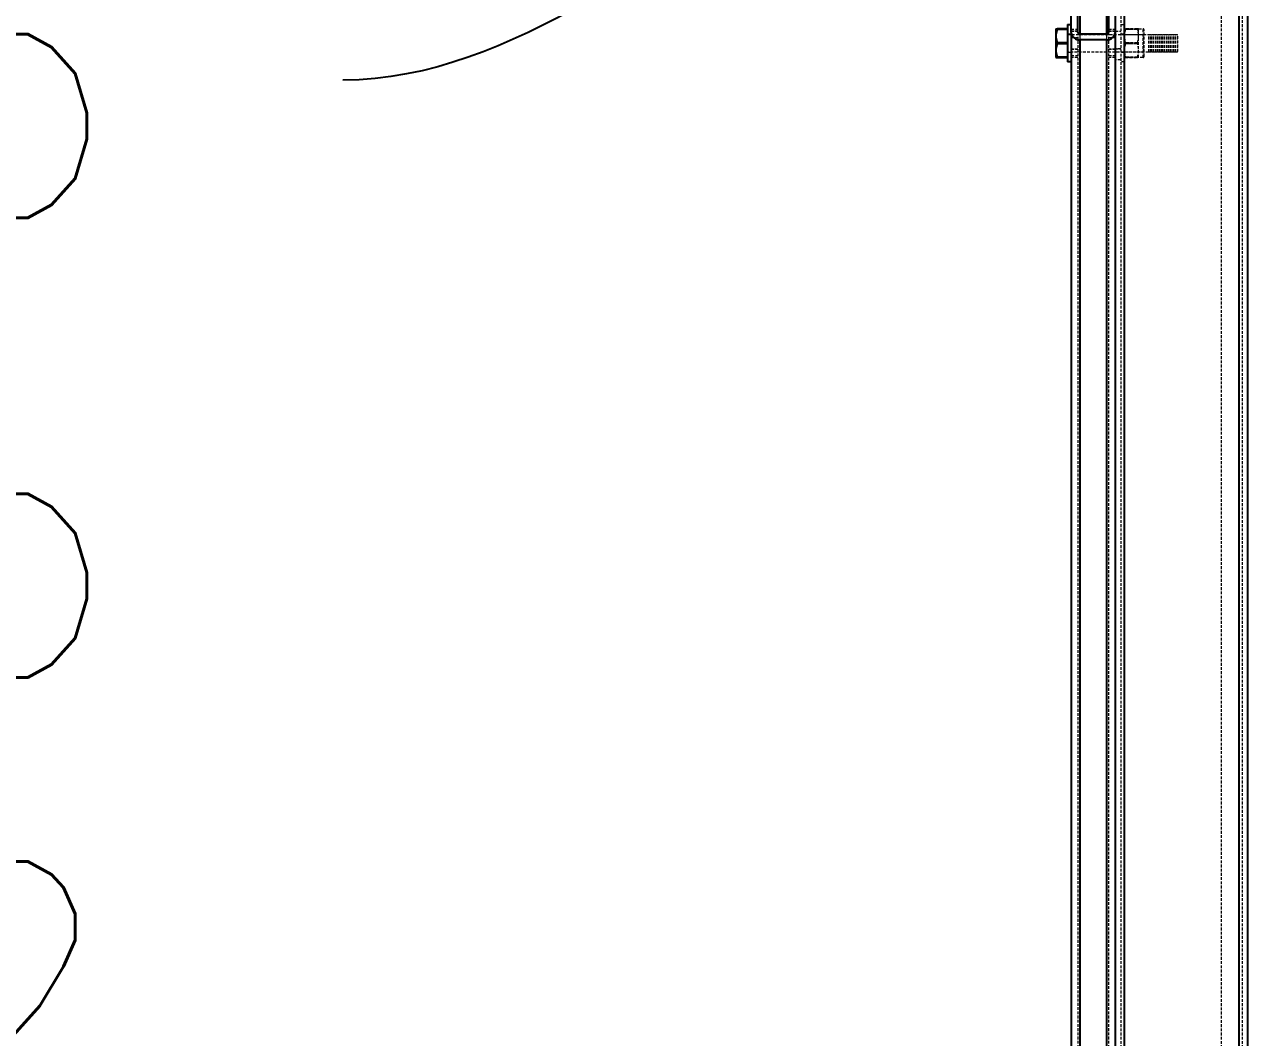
# Model space of a CAD drawing. Header units: millimetres. Extents: x -116399 to 112199, y -90759 to -31335.
# Drawn here: x 95099 to 95654, y -40931 to -40471 of the extents above; entities that cross this region are included whole.
import ezdxf
from ezdxf import colors
from ezdxf.entities.mleader import LeaderData, LeaderLine
from ezdxf.math import Vec2, Vec3

# ---------------------------------------------------------------- set-up
doc = ezdxf.new("R2010")
doc.units = ezdxf.units.MM
doc.linetypes.add('HIDDEN', pattern=[1.905, 1.27, -0.635])
doc.styles.add('Annotative', font='simplex.shx', dxfattribs={"height": 2.5})

msp = doc.modelspace()

# ---------------------------------------------------------------- linework, layer by layer
at = {"color": 7, "linetype": 'HIDDEN', "lineweight": 18}
for p, q in [((95596.123, -40328.266), (95596.123, -43743.266)), ((95597.623, -40328.266), (95597.623, -43743.266)), ((95597.623, -40328.266), (95597.623, -43743.266)), ((95597.623, -40328.266), (95597.623, -43743.266)), ((95641.623, -40328.266), (95641.623, -43743.266)), ((95649.623, -40328.266), (95649.623, -43743.266)), ((95649.623, -40328.266), (95649.623, -43743.266)), ((95649.623, -40328.266), (95649.623, -43743.266)), ((95649.623, -40328.266), (95649.623, -43743.266)), ((95649.623, -40328.266), (95649.623, -43743.266)), ((95649.623, -40328.266), (95649.623, -43743.266)), ((95649.623, -40328.266), (95649.623, -43743.266)), ((95651.123, -40328.266), (95651.123, -43743.266)), ((95577.623, -40437.335), (95577.623, -42288.84)), ((95577.623, -40437.35), (95577.623, -42286.153)), ((95589.623, -40437.335), (95589.623, -42288.84)), ((95589.623, -40437.35), (95589.623, -42286.153)), ((95577.623, -40439.799), (95577.623, -42288.602)), ((95589.623, -40439.799), (95589.623, -42288.602)), ((95596.123, -40471.212), (95597.723, -40471.212)), ((95597.723, -40471.21), (95597.723, -40471.212)), ((95597.723, -40471.212), (95597.723, -40488.212)), ((95567.223, -40473.216), (95566.723, -40473.213)), ((95567.223, -40473.393), (95566.723, -40475.879)), ((95566.723, -40475.89), (95567.223, -40473.401)), ((95566.723, -40475.892), (95567.223, -40473.403)), ((95566.723, -40477.03), (95567.223, -40479.516)), ((95567.223, -40479.531), (95566.723, -40477.043)), ((95567.223, -40479.533), (95566.723, -40477.045)), ((95567.223, -40473.214), (95572.023, -40473.214)), ((95567.223, -40473.216), (95572.023, -40473.216)), ((95567.223, -40473.393), (95572.023, -40473.393)), ((95572.023, -40473.401), (95567.223, -40473.401)), ((95572.023, -40473.403), (95567.223, -40473.403)), ((95572.023, -40475.51), (95573.623, -40475.51)), ((95572.023, -40475.512), (95573.623, -40475.512)), ((95572.023, -40475.71), (95608.823, -40475.71)), ((95572.023, -40475.712), (95608.823, -40475.712)), ((95573.623, -40473.266), (95576.623, -40473.266)), ((95576.623, -40474.185), (95573.623, -40474.185)), ((95573.623, -40474.188), (95576.623, -40474.188)), ((95573.623, -40477.074), (95576.623, -40477.074)), ((95573.623, -40477.081), (95576.623, -40477.081)), ((95576.623, -40474.854), (95576.623, -42326.358)), ((95577.623, -40475.669), (95577.623, -42327.174)), ((95577.623, -40475.669), (95577.623, -42291.287)), ((95577.623, -40475.712), (95577.623, -42324.515)), ((95577.623, -40475.712), (95589.623, -40475.712)), ((95589.623, -40475.669), (95589.623, -42327.174)), ((95589.623, -40475.669), (95589.623, -42291.287)), ((95589.623, -40475.712), (95589.623, -42324.515)), ((95590.623, -40473.266), (95593.623, -40473.266)), ((95593.623, -40474.185), (95590.623, -40474.185)), ((95590.623, -40474.188), (95593.623, -40474.188)), ((95590.623, -40474.854), (95590.623, -42326.358)), ((95590.623, -40477.074), (95593.623, -40477.074)), ((95590.623, -40477.081), (95593.623, -40477.081)), ((95593.623, -40474.266), (95596.123, -40474.266)), ((95593.623, -40474.266), (95596.123, -40474.266)), ((95596.123, -40475.51), (95597.723, -40475.51)), ((95596.123, -40475.512), (95597.723, -40475.512)), ((95597.723, -40473.221), (95597.73, -40473.21)), ((95597.723, -40473.223), (95597.73, -40473.212)), ((95597.723, -40475.71), (95606.623, -40475.71)), ((95597.723, -40475.712), (95606.623, -40475.712)), ((95597.801, -40475.745), (95598.243, -40473.421)), ((95597.801, -40477.172), (95598.243, -40479.496)), ((95603.704, -40473.207), (95598.243, -40473.207)), ((95598.243, -40473.415), (95598.243, -40473.209)), ((95603.704, -40473.209), (95598.243, -40473.209)), ((95598.243, -40473.214), (95603.704, -40473.214)), ((95598.243, -40473.216), (95598.243, -40473.423)), ((95598.243, -40473.216), (95603.704, -40473.216)), ((95598.243, -40473.413), (95603.704, -40473.413)), ((95598.243, -40473.415), (95603.704, -40473.415)), ((95603.704, -40473.421), (95598.243, -40473.421)), ((95603.704, -40473.423), (95598.243, -40473.423)), ((95603.704, -40473.207), (95604.217, -40473.21)), ((95603.704, -40473.415), (95603.704, -40473.209)), ((95604.217, -40473.21), (95604.223, -40473.221)), ((95604.217, -40473.212), (95604.223, -40473.223)), ((95604.223, -40473.223), (95604.223, -40473.221)), ((95604.223, -40473.221), (95606.223, -40473.221)), ((95604.223, -40486.202), (95604.223, -40473.223)), ((95604.223, -40473.223), (95606.223, -40473.223)), ((95606.223, -40486.199), (95606.223, -40473.221)), ((95606.223, -40486.202), (95606.223, -40473.223)), ((95606.623, -40475.71), (95606.723, -40475.61)), ((95606.623, -40475.712), (95606.723, -40475.612)), ((95606.623, -40475.712), (95606.623, -40475.71)), ((95606.623, -40483.712), (95606.623, -40475.712)), ((95606.723, -40473.723), (95606.723, -40473.721)), ((95606.723, -40485.702), (95606.723, -40473.723)), ((95608.823, -40475.712), (95608.823, -40475.71)), ((95608.823, -40483.712), (95608.823, -40475.712)), ((95608.823, -40475.91), (95609.023, -40475.91)), ((95608.823, -40475.912), (95609.023, -40475.912)), ((95609.023, -40475.712), (95609.023, -40475.71)), ((95609.023, -40475.71), (95609.823, -40475.71)), ((95609.023, -40483.712), (95609.023, -40475.712)), ((95609.023, -40475.712), (95609.823, -40475.712)), ((95609.823, -40475.712), (95609.823, -40475.71)), ((95609.823, -40483.712), (95609.823, -40475.712)), ((95609.823, -40475.91), (95610.023, -40475.91)), ((95609.823, -40475.912), (95610.023, -40475.912)), ((95610.023, -40475.712), (95610.023, -40475.71)), ((95610.023, -40475.71), (95610.823, -40475.71)), ((95610.023, -40483.712), (95610.023, -40475.712)), ((95610.023, -40475.712), (95610.823, -40475.712)), ((95610.823, -40475.712), (95610.823, -40475.71)), ((95610.823, -40483.712), (95610.823, -40475.712)), ((95610.823, -40475.91), (95611.023, -40475.91)), ((95610.823, -40475.912), (95611.023, -40475.912)), ((95611.023, -40475.712), (95611.023, -40475.71)), ((95611.023, -40475.71), (95611.823, -40475.71)), ((95611.023, -40483.712), (95611.023, -40475.712)), ((95611.023, -40475.712), (95611.823, -40475.712)), ((95611.823, -40475.712), (95611.823, -40475.71)), ((95611.823, -40483.712), (95611.823, -40475.712)), ((95611.823, -40475.91), (95612.023, -40475.91)), ((95611.823, -40475.912), (95612.023, -40475.912)), ((95612.023, -40475.712), (95612.023, -40475.71)), ((95612.023, -40475.71), (95612.823, -40475.71)), ((95612.023, -40483.712), (95612.023, -40475.712)), ((95612.023, -40475.712), (95612.823, -40475.712)), ((95612.823, -40475.712), (95612.823, -40475.71)), ((95612.823, -40483.712), (95612.823, -40475.712)), ((95612.823, -40475.91), (95613.023, -40475.91)), ((95612.823, -40475.912), (95613.023, -40475.912)), ((95613.023, -40475.712), (95613.023, -40475.71)), ((95613.023, -40475.71), (95613.823, -40475.71)), ((95613.023, -40483.712), (95613.023, -40475.712)), ((95613.023, -40475.712), (95613.823, -40475.712)), ((95613.823, -40475.712), (95613.823, -40475.71)), ((95613.823, -40483.712), (95613.823, -40475.712)), ((95613.823, -40475.91), (95614.023, -40475.91)), ((95613.823, -40475.912), (95614.023, -40475.912)), ((95614.023, -40475.712), (95614.023, -40475.71)), ((95614.023, -40475.71), (95614.823, -40475.71)), ((95614.023, -40483.712), (95614.023, -40475.712)), ((95614.023, -40475.712), (95614.823, -40475.712)), ((95614.823, -40475.712), (95614.823, -40475.71)), ((95614.823, -40483.712), (95614.823, -40475.712)), ((95614.823, -40475.91), (95615.023, -40475.91)), ((95614.823, -40475.912), (95615.023, -40475.912)), ((95615.023, -40475.712), (95615.023, -40475.71)), ((95615.023, -40475.71), (95615.823, -40475.71)), ((95615.023, -40483.712), (95615.023, -40475.712)), ((95615.023, -40475.712), (95615.823, -40475.712)), ((95615.823, -40475.712), (95615.823, -40475.71)), ((95615.823, -40483.712), (95615.823, -40475.712)), ((95615.823, -40475.91), (95616.023, -40475.91)), ((95615.823, -40475.912), (95616.023, -40475.912)), ((95616.023, -40475.712), (95616.023, -40475.71)), ((95616.023, -40475.71), (95616.823, -40475.71)), ((95616.023, -40483.712), (95616.023, -40475.712)), ((95616.023, -40475.712), (95616.823, -40475.712)), ((95616.823, -40475.712), (95616.823, -40475.71)), ((95616.823, -40483.712), (95616.823, -40475.712)), ((95616.823, -40475.91), (95617.023, -40475.91)), ((95616.823, -40475.912), (95617.023, -40475.912)), ((95617.023, -40475.712), (95617.023, -40475.71)), ((95617.023, -40475.71), (95617.823, -40475.71)), ((95617.023, -40483.712), (95617.023, -40475.712)), ((95617.023, -40475.712), (95617.823, -40475.712)), ((95617.823, -40475.712), (95617.823, -40475.71)), ((95617.823, -40483.712), (95617.823, -40475.712)), ((95617.823, -40475.91), (95618.023, -40475.91)), ((95617.823, -40475.912), (95618.023, -40475.912)), ((95618.023, -40475.712), (95618.023, -40475.71)), ((95618.023, -40475.71), (95618.823, -40475.71)), ((95618.023, -40483.712), (95618.023, -40475.712)), ((95618.023, -40475.712), (95618.823, -40475.712)), ((95618.823, -40475.712), (95618.823, -40475.71)), ((95618.823, -40483.712), (95618.823, -40475.712)), ((95618.823, -40475.91), (95619.023, -40475.91)), ((95618.823, -40475.912), (95619.023, -40475.912)), ((95619.023, -40475.712), (95619.023, -40475.71)), ((95619.023, -40475.71), (95619.823, -40475.71)), ((95619.023, -40483.712), (95619.023, -40475.712)), ((95619.023, -40475.712), (95619.823, -40475.712)), ((95619.823, -40475.712), (95619.823, -40475.71)), ((95619.823, -40483.712), (95619.823, -40475.712)), ((95619.823, -40475.91), (95620.023, -40475.91)), ((95619.823, -40475.912), (95620.023, -40475.912)), ((95620.023, -40475.712), (95620.023, -40475.71)), ((95620.023, -40475.71), (95620.823, -40475.71)), ((95620.023, -40483.712), (95620.023, -40475.712)), ((95620.023, -40475.712), (95620.823, -40475.712)), ((95620.823, -40475.712), (95620.823, -40475.71)), ((95620.823, -40483.712), (95620.823, -40475.712)), ((95620.823, -40475.91), (95621.023, -40475.91)), ((95620.823, -40475.912), (95621.023, -40475.912)), ((95621.023, -40475.712), (95621.023, -40475.71)), ((95621.023, -40475.71), (95621.823, -40475.71)), ((95621.023, -40483.712), (95621.023, -40475.712)), ((95621.023, -40475.712), (95621.823, -40475.712)), ((95621.823, -40475.712), (95621.823, -40475.71)), ((95621.823, -40483.712), (95621.823, -40475.712)), ((95621.823, -40475.91), (95622.023, -40475.91)), ((95621.823, -40475.912), (95622.023, -40475.912)), ((95622.023, -40475.912), (95622.023, -40475.91)), ((95622.023, -40483.512), (95622.023, -40475.912)), ((95567.223, -40479.89), (95566.723, -40482.378)), ((95566.723, -40482.39), (95567.223, -40479.905)), ((95566.723, -40482.392), (95567.223, -40479.907)), ((95572.023, -40479.516), (95567.223, -40479.516)), ((95567.223, -40479.531), (95572.023, -40479.531)), ((95567.223, -40479.533), (95572.023, -40479.533)), ((95567.223, -40479.89), (95572.023, -40479.89)), ((95572.023, -40479.905), (95567.223, -40479.905)), ((95572.023, -40479.907), (95567.223, -40479.907)), ((95576.623, -40482.344), (95573.623, -40482.344)), ((95573.623, -40482.347), (95576.623, -40482.347)), ((95577.623, -40478.161), (95577.623, -42326.964)), ((95577.623, -40478.161), (95589.623, -40478.161)), ((95589.623, -40478.161), (95589.623, -42326.964)), ((95593.623, -40482.344), (95590.623, -40482.344)), ((95590.623, -40482.347), (95593.623, -40482.347)), ((95596.123, -40482.266), (95593.623, -40482.266)), ((95593.623, -40482.266), (95596.123, -40482.266)), ((95597.801, -40482.247), (95598.243, -40479.925)), ((95603.704, -40479.496), (95598.243, -40479.496)), ((95598.243, -40479.911), (95598.243, -40479.498)), ((95603.704, -40479.498), (95598.243, -40479.498)), ((95598.243, -40479.511), (95603.704, -40479.511)), ((95598.243, -40479.514), (95598.243, -40479.927)), ((95598.243, -40479.514), (95603.704, -40479.514)), ((95598.243, -40479.909), (95603.704, -40479.909)), ((95598.243, -40479.911), (95603.704, -40479.911)), ((95603.704, -40479.925), (95598.243, -40479.925)), ((95603.704, -40479.927), (95598.243, -40479.927)), ((95603.704, -40479.911), (95603.704, -40479.498)), ((95566.723, -40483.531), (95567.223, -40486.019)), ((95567.223, -40486.027), (95566.723, -40483.542)), ((95567.223, -40486.03), (95566.723, -40483.544)), ((95567.223, -40486.207), (95566.723, -40486.21)), ((95572.023, -40486.019), (95567.223, -40486.019)), ((95567.223, -40486.027), (95572.023, -40486.027)), ((95567.223, -40486.03), (95572.023, -40486.03)), ((95567.223, -40486.207), (95572.023, -40486.207)), ((95572.023, -40486.214), (95567.223, -40486.214)), ((95608.823, -40483.71), (95572.023, -40483.71)), ((95608.823, -40483.712), (95572.023, -40483.712)), ((95573.623, -40483.91), (95572.023, -40483.91)), ((95573.623, -40483.912), (95572.023, -40483.912)), ((95573.623, -40488.21), (95572.023, -40488.21)), ((95573.623, -40485.236), (95576.623, -40485.236)), ((95573.623, -40485.237), (95576.623, -40485.237)), ((95576.623, -40486.155), (95573.623, -40486.155)), ((95576.623, -40486.159), (95573.623, -40486.159)), ((95590.623, -40485.236), (95593.623, -40485.236)), ((95590.623, -40485.237), (95593.623, -40485.237)), ((95593.623, -40486.155), (95590.623, -40486.155)), ((95593.623, -40486.159), (95590.623, -40486.159)), ((95596.123, -40487.266), (95593.623, -40487.266)), ((95597.723, -40483.91), (95596.123, -40483.91)), ((95597.723, -40483.912), (95596.123, -40483.912)), ((95597.723, -40488.21), (95596.123, -40488.21)), ((95597.723, -40488.212), (95596.123, -40488.212)), ((95606.623, -40483.71), (95597.723, -40483.71)), ((95606.623, -40483.712), (95597.723, -40483.712)), ((95597.73, -40486.21), (95597.723, -40486.199)), ((95597.73, -40486.212), (95597.723, -40486.202)), ((95598.243, -40486.207), (95597.73, -40486.21)), ((95597.801, -40483.674), (95598.243, -40486)), ((95603.704, -40486), (95598.243, -40486)), ((95598.243, -40486.209), (95598.243, -40486.002)), ((95603.704, -40486.002), (95598.243, -40486.002)), ((95598.243, -40486.008), (95603.704, -40486.008)), ((95598.243, -40486.01), (95598.243, -40486.216)), ((95598.243, -40486.01), (95603.704, -40486.01)), ((95598.243, -40486.207), (95603.704, -40486.207)), ((95598.243, -40486.209), (95603.704, -40486.209)), ((95603.704, -40486.214), (95598.243, -40486.214)), ((95603.704, -40486.216), (95598.243, -40486.216)), ((95603.704, -40486.209), (95603.704, -40486.002)), ((95603.704, -40486.214), (95603.856, -40486.213)), ((95603.704, -40486.216), (95603.856, -40486.215)), ((95604.223, -40486.199), (95604.217, -40486.21)), ((95604.223, -40486.202), (95604.217, -40486.212)), ((95606.223, -40486.199), (95604.223, -40486.199)), ((95606.223, -40486.202), (95604.223, -40486.202)), ((95606.723, -40483.81), (95606.623, -40483.71)), ((95606.723, -40483.812), (95606.623, -40483.712)), ((95609.023, -40483.51), (95608.823, -40483.51)), ((95609.023, -40483.512), (95608.823, -40483.512)), ((95609.823, -40483.71), (95609.023, -40483.71)), ((95609.823, -40483.712), (95609.023, -40483.712)), ((95610.023, -40483.51), (95609.823, -40483.51)), ((95610.023, -40483.512), (95609.823, -40483.512)), ((95610.823, -40483.71), (95610.023, -40483.71)), ((95610.823, -40483.712), (95610.023, -40483.712)), ((95611.023, -40483.51), (95610.823, -40483.51)), ((95611.023, -40483.512), (95610.823, -40483.512)), ((95611.823, -40483.71), (95611.023, -40483.71)), ((95611.823, -40483.712), (95611.023, -40483.712)), ((95612.023, -40483.51), (95611.823, -40483.51)), ((95612.023, -40483.512), (95611.823, -40483.512)), ((95612.823, -40483.71), (95612.023, -40483.71)), ((95612.823, -40483.712), (95612.023, -40483.712)), ((95613.023, -40483.51), (95612.823, -40483.51)), ((95613.023, -40483.512), (95612.823, -40483.512)), ((95613.823, -40483.71), (95613.023, -40483.71)), ((95613.823, -40483.712), (95613.023, -40483.712)), ((95614.023, -40483.51), (95613.823, -40483.51)), ((95614.023, -40483.512), (95613.823, -40483.512)), ((95614.823, -40483.71), (95614.023, -40483.71)), ((95614.823, -40483.712), (95614.023, -40483.712)), ((95615.023, -40483.51), (95614.823, -40483.51)), ((95615.023, -40483.512), (95614.823, -40483.512)), ((95615.823, -40483.71), (95615.023, -40483.71)), ((95615.823, -40483.712), (95615.023, -40483.712)), ((95616.023, -40483.51), (95615.823, -40483.51)), ((95616.023, -40483.512), (95615.823, -40483.512)), ((95616.823, -40483.71), (95616.023, -40483.71)), ((95616.823, -40483.712), (95616.023, -40483.712)), ((95617.023, -40483.51), (95616.823, -40483.51)), ((95617.023, -40483.512), (95616.823, -40483.512)), ((95617.823, -40483.71), (95617.023, -40483.71)), ((95617.823, -40483.712), (95617.023, -40483.712)), ((95618.023, -40483.51), (95617.823, -40483.51)), ((95618.023, -40483.512), (95617.823, -40483.512)), ((95618.823, -40483.71), (95618.023, -40483.71)), ((95618.823, -40483.712), (95618.023, -40483.712)), ((95619.023, -40483.51), (95618.823, -40483.51)), ((95619.023, -40483.512), (95618.823, -40483.512)), ((95619.823, -40483.71), (95619.023, -40483.71)), ((95619.823, -40483.712), (95619.023, -40483.712)), ((95620.023, -40483.51), (95619.823, -40483.51)), ((95620.023, -40483.512), (95619.823, -40483.512)), ((95620.823, -40483.71), (95620.023, -40483.71)), ((95620.823, -40483.712), (95620.023, -40483.712)), ((95621.023, -40483.51), (95620.823, -40483.51)), ((95621.023, -40483.512), (95620.823, -40483.512)), ((95621.823, -40483.71), (95621.023, -40483.71)), ((95621.823, -40483.712), (95621.023, -40483.712)), ((95622.023, -40483.51), (95621.823, -40483.51)), ((95622.023, -40483.512), (95621.823, -40483.512))]:
    msp.add_line(p, q, dxfattribs=at)
at = {"color": 7, "linetype": 'Continuous', "lineweight": 25}
for p, q in [((95597.623, -40328.266), (95597.623, -43743.266)), ((95649.623, -40328.266), (95649.623, -43743.266)), ((95653.623, -40328.266), (95653.623, -43743.266)), ((95573.623, -40474.854), (95573.623, -40440.598)), ((95576.623, -40474.854), (95576.623, -40440.598)), ((95577.623, -40439.782), (95577.623, -40475.669)), ((95589.623, -40439.782), (95589.623, -40475.669)), ((95590.623, -40440.598), (95590.623, -40474.854)), ((95593.623, -40453.561), (95593.623, -40474.854)), ((95572.023, -40471.21), (95572.023, -40471.212)), ((95572.023, -40471.212), (95573.623, -40471.212)), ((95572.023, -40471.212), (95572.023, -40488.212)), ((95566.723, -40473.21), (95567.223, -40473.207)), ((95566.723, -40473.212), (95567.223, -40473.209)), ((95566.723, -40473.212), (95566.723, -40475.881)), ((95567.223, -40473.395), (95566.723, -40475.881)), ((95566.723, -40475.881), (95566.723, -40477.032)), ((95566.723, -40477.032), (95567.223, -40479.518)), ((95566.723, -40477.032), (95566.723, -40482.38)), ((95572.023, -40473.207), (95567.223, -40473.207)), ((95567.223, -40473.395), (95567.223, -40473.209)), ((95572.023, -40473.209), (95567.223, -40473.209)), ((95567.223, -40473.395), (95572.023, -40473.395)), ((95573.623, -40474.854), (95573.623, -42326.358)), ((95589.623, -40475.669), (95577.623, -40475.669)), ((95593.623, -40474.854), (95593.623, -40485.569)), ((95567.223, -40479.892), (95566.723, -40482.38)), ((95566.723, -40482.38), (95566.723, -40483.533)), ((95567.223, -40479.892), (95567.223, -40479.518)), ((95572.023, -40479.518), (95567.223, -40479.518)), ((95567.223, -40479.892), (95572.023, -40479.892)), ((95589.623, -40478.116), (95577.623, -40478.116)), ((95577.623, -40478.116), (95577.623, -42329.621)), ((95589.623, -40478.116), (95589.623, -42329.621)), ((95566.723, -40483.533), (95567.223, -40486.021)), ((95566.723, -40483.533), (95566.723, -40486.212)), ((95567.223, -40486.209), (95566.723, -40486.212)), ((95566.723, -40486.212), (95566.723, -40486.213)), ((95566.723, -40486.213), (95567.223, -40486.216)), ((95572.023, -40486.021), (95567.223, -40486.021)), ((95567.223, -40486.209), (95567.223, -40486.021)), ((95567.223, -40486.209), (95572.023, -40486.209)), ((95572.023, -40486.216), (95567.223, -40486.216)), ((95573.623, -40488.212), (95572.023, -40488.212)), ((95593.623, -40485.569), (95593.623, -43743.266))]:
    msp.add_line(p, q, dxfattribs=at)
at = {"color": 7, "linetype": 'HIDDEN', "lineweight": 18, "flags": 128}
for points in [[(95598.243, -40473.214), (95597.73, -40473.21), (95598.243, -40473.207)], [(95598.243, -40473.216), (95597.73, -40473.212), (95598.243, -40473.209)], [(95598.243, -40473.413), (95597.838, -40475.094), (95597.801, -40475.749)], [(95598.243, -40479.511), (95597.838, -40477.829), (95597.801, -40477.176)], [(95603.704, -40473.209), (95604.217, -40473.213), (95603.704, -40473.216)], [(95598.243, -40479.909), (95597.838, -40481.592), (95597.801, -40482.251)], [(95598.243, -40486.209), (95597.73, -40486.213), (95598.243, -40486.216)], [(95598.243, -40486.008), (95597.838, -40484.327), (95597.801, -40483.677)], [(95604.206, -40486.21), (95604.217, -40486.21), (95603.704, -40486.207)], [(95604.206, -40486.212), (95604.217, -40486.212), (95603.704, -40486.209)]]:
    msp.add_lwpolyline(points, dxfattribs=at)
at = {"color": 7, "linetype": 'Continuous', "lineweight": 25}
for centre, radius, start, end in [((95577.289, -40474.443), 3.688, 186.3897, 275.20791), ((95577.54, -40474.751), 0.922, 186.3897, 275.20791), ((95589.958, -40474.443), 3.688, 264.79209, 353.6103), ((95589.707, -40474.751), 0.922, 264.79209, 353.6103)]:
    msp.add_arc(centre, radius, start, end, dxfattribs=at)
at = {"color": 7, "linetype": 'HIDDEN', "lineweight": 18}
for centre, radius, start, end in [((95577.29, -40474.487), 3.689, 186.36491, 275.19154), ((95577.54, -40474.794), 0.922, 186.36491, 275.19154), ((95589.957, -40474.487), 3.689, 264.80846, 353.63509), ((95589.707, -40474.794), 0.922, 264.80846, 353.63509), ((95607.092, -40476.456), 9.357, 161.03151, 198.96849), ((95607.114, -40476.468), 9.379, 161.05415, 198.94585), ((95594.855, -40476.454), 9.357, 341.03167, 18.96833), ((95594.855, -40476.456), 9.357, 341.03151, 18.96849), ((95606.223, -40473.721), 0.5, 0, 90), ((95606.223, -40473.723), 0.5, 0, 90), ((95607.114, -40482.956), 9.379, 161.05415, 198.94585), ((95607.092, -40482.968), 9.357, 161.03151, 198.96849), ((95594.833, -40482.954), 9.379, 341.05399, 18.94601), ((95594.833, -40482.956), 9.379, 341.05415, 18.94585), ((95606.223, -40485.699), 0.5, 270, 360), ((95606.223, -40485.702), 0.5, 270, 360)]:
    msp.add_arc(centre, radius, start, end, dxfattribs=at)

# ---------------------------------------------------------------- leaders
ml = msp.add_multileader_mtext('Standard')
ml.set_content('giunto\\Pdi colleagmento\\Ptav.n.2', color=256, style='Annotative')
ml.set_leader_properties(color=256)
ml.build(insert=Vec2(0, 0))
ml.multileader.update_dxf_attribs({"leader_type": 2, "text_top_attachment_type": 32, "text_bottom_attachment_type": 128, "arrow_head_size": 125, "scale": 50})
ctx = ml.context
ctx.base_point, ctx.scale, ctx.char_height, ctx.arrow_head_size, ctx.landing_gap_size, ctx.plane_origin = Vec3(93561.193, -40496.427), 50, 125, 125, 100, Vec3(95519.552, -40371.764)
ctx.text_align_type = 2
notes = []
notes.append((ctx, [(0, (1, 1, 0), (95643.336, -40496.427), (-1, 0), 400, [(0, [(95574.024, -40351.718)], 0, [])])]))
ctx.mtext.insert, ctx.mtext.alignment, ctx.mtext.flow_direction = Vec3(95143.336, -40433.927), 3, 5
for ctx, leaders in notes:
    for number, flags, end, landing, length, lines in leaders:
        leader = LeaderData()
        leader.index, (leader.has_last_leader_line, leader.has_dogleg_vector, leader.attachment_direction) = number, flags
        leader.last_leader_point, leader.dogleg_vector, leader.dogleg_length = Vec3(end), Vec3(landing), length
        for number, points, colour, breaks in lines:
            line = LeaderLine()
            line.index, line.vertices, line.color, line.breaks = number, Vec3.list(points), colors.encode_raw_color(colour), breaks
            leader.lines.append(line)
        ctx.leaders.append(leader)

doc.saveas('drawing.dxf')
